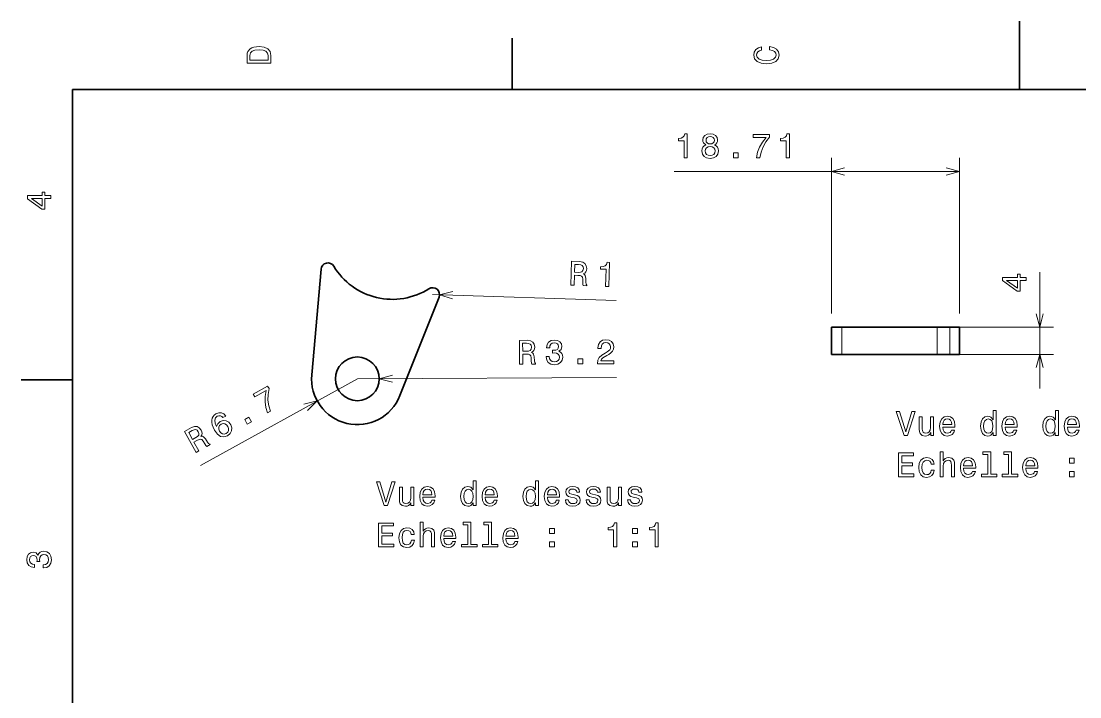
# Model space of a CAD drawing. Extents: x 0 to 297, y 0 to 210.
# Drawn here: x 2.5 to 157.3, y 111.1 to 210 of the extents above; entities that cross this region are included whole.
import ezdxf

# ---------------------------------------------------------------- set-up
doc = ezdxf.new("R2010")
doc.units = 0

msp = doc.modelspace()

# ---------------------------------------------------------------- linework, layer by layer
at = {"color": 7, "lineweight": 35, "ltscale": 0.25}
msp.add_line((148.5, 200), (148.5, 210), dxfattribs=at)
at = {"color": 7, "lineweight": 35, "ltscale": 0.1875}
for p, q in [((74.300003, 200), (74.300003, 207.5)), ((10, 157.5), (2.5, 157.5))]:
    msp.add_line(p, q, dxfattribs=at)
at = {"color": 7, "lineweight": 35}
for p, q in [((287, 200), (10, 200)), ((10, 200), (10, 10))]:
    msp.add_line(p, q, dxfattribs=at)
at = {"color": 7, "lineweight": 13}
for p, q in [((120.990356, 167.24025), (120.990356, 189.997208)), ((139.701828, 167.24025), (139.701828, 189.997208)), ((98.010239, 187.997208), (139.701828, 187.997208)), ((62.67614, 170.000534), (89.505783, 169.144241)), ((51.664669, 157.659637), (28.702358, 144.951981)), ((51.664669, 157.659637), (89.544876, 157.8638))]:
    msp.add_line(p, q, dxfattribs=at)
at = {"color": 7, "lineweight": 35, "ltscale": 0.388153}
for p, q in [((44.990654, 158.24913), (46.356701, 173.715042)), ((63.606033, 169.632706), (57.894932, 155.195114))]:
    msp.add_line(p, q, dxfattribs=at)
at = {"color": 7, "lineweight": 13, "ltscale": 0.425901}
msp.add_line((151.455627, 156.24025), (151.455627, 173.276276), dxfattribs=at)
at = {"color": 7, "lineweight": 35, "ltscale": 0.038392}
for p, q in [((120.990356, 165.24025), (122.526039, 165.24025)), ((120.990356, 161.24025), (122.526039, 161.24025))]:
    msp.add_line(p, q, dxfattribs=at)
at = {"color": 7, "lineweight": 35, "ltscale": 0.1}
for p, q in [((120.990356, 165.24025), (120.990356, 161.24025)), ((139.701828, 165.24025), (139.701828, 161.24025))]:
    msp.add_line(p, q, dxfattribs=at)
at = {"color": 7, "lineweight": 35, "ltscale": 0.13392}
for p, q in [((122.526039, 165.24025), (127.882851, 165.24025)), ((122.526039, 161.24025), (127.882851, 161.24025))]:
    msp.add_line(p, q, dxfattribs=at)
at = {"color": 7, "lineweight": 13, "ltscale": 0.1}
for p, q in [((122.526039, 165.24025), (122.526039, 161.24025)), ((136.456329, 165.24025), (136.456329, 161.24025)), ((138.309799, 165.24025), (138.309799, 161.24025)), ((139.675842, 165.24025), (139.675842, 161.24025))]:
    msp.add_line(p, q, dxfattribs=at)
at = {"color": 7, "lineweight": 35, "ltscale": 0.214337}
for p, q in [((136.456329, 165.24025), (127.882851, 165.24025)), ((136.456329, 161.24025), (127.882851, 161.24025))]:
    msp.add_line(p, q, dxfattribs=at)
at = {"color": 7, "lineweight": 35, "ltscale": 0.046337}
for p, q in [((136.456329, 165.24025), (138.309799, 165.24025)), ((136.456329, 161.24025), (138.309799, 161.24025))]:
    msp.add_line(p, q, dxfattribs=at)
at = {"color": 7, "lineweight": 35, "ltscale": 0.034151}
for p, q in [((139.675842, 165.24025), (138.309799, 165.24025)), ((139.675842, 161.24025), (138.309799, 161.24025))]:
    msp.add_line(p, q, dxfattribs=at)
at = {"color": 7, "lineweight": 13, "ltscale": 0.374982}
for p, q in [((138.456329, 165.24025), (153.455627, 165.24025)), ((138.456329, 161.24025), (153.455627, 161.24025))]:
    msp.add_line(p, q, dxfattribs=at)
at = {"color": 7, "lineweight": 35, "ltscale": 0.00065}
for p, q in [((139.675842, 165.24025), (139.701828, 165.24025)), ((139.675842, 161.24025), (139.701828, 161.24025))]:
    msp.add_line(p, q, dxfattribs=at)
at = {"color": 7, "lineweight": 13}
for points in [[(35.533215, 204.994965), (35.533215, 203.829971), (39.033215, 203.829971), (39.033215, 204.994965), (38.922264, 205.544678), (38.584366, 205.953171), (38.034657, 206.205338), (37.283215, 206.296112), (36.516644, 206.215424), (36.21405, 206.114563), (35.971977, 205.973343), (35.644165, 205.56485), (35.563473, 205.297562)], [(111.93206, 205.817017), (112.35569, 205.716141), (112.658287, 205.549713), (112.844887, 205.317734), (112.905403, 205.045395), (112.814629, 204.71759), (112.54229, 204.460388), (112.098488, 204.28891), (111.483215, 204.233429), (110.872986, 204.28891), (110.424141, 204.455338), (110.151802, 204.71254), (110.055984, 205.045395), (110.106415, 205.287476), (110.247627, 205.494247), (110.474571, 205.655624), (110.787247, 205.766571), (110.787247, 206.245682), (110.308144, 206.094391), (109.94503, 205.832138), (109.718086, 205.474075), (109.637398, 205.045395), (109.763474, 204.510818), (110.116501, 204.10231), (110.696472, 203.840057), (111.483215, 203.749283), (112.269958, 203.840057), (112.84993, 204.10231), (113.208, 204.510818), (113.329041, 205.045395), (113.233215, 205.51442), (112.965927, 205.892654), (112.527161, 206.159943), (111.93206, 206.301163)], [(35.951801, 204.959656), (36.027451, 205.342941), (36.259438, 205.605194), (36.672985, 205.761536), (37.283215, 205.811966), (37.873272, 205.756485), (38.286816, 205.600143), (38.533936, 205.332855), (38.614628, 204.959656), (38.614628, 204.298996), (35.951801, 204.298996)], [(99.437477, 189.997208), (99.896408, 189.997208), (99.896408, 193.52243), (99.553467, 193.52243), (99.462692, 193.214798), (99.281136, 193.008026), (99.003754, 192.886978), (98.620468, 192.846634), (98.620468, 192.488571), (99.437477, 192.488571)], [(102.638916, 191.883377), (102.381714, 191.742172), (102.2052, 191.545486), (102.094246, 191.29837), (102.058945, 191.000809), (102.139633, 190.551971), (102.371628, 190.203979), (102.74987, 189.982086), (103.264275, 189.896347), (103.773643, 189.982086), (104.151886, 190.203979), (104.383873, 190.551971), (104.469604, 191.000809), (104.42926, 191.29837), (104.323357, 191.545486), (104.1418, 191.742172), (103.889633, 191.883377), (104.09137, 192.004425), (104.232574, 192.170837), (104.318314, 192.372574), (104.348572, 192.61969), (104.267883, 192.977753), (104.056061, 193.265228), (103.71312, 193.451828), (103.264275, 193.52243), (102.810387, 193.451828), (102.467445, 193.265228), (102.250587, 192.977753), (102.174942, 192.61969), (102.200157, 192.372574), (102.285889, 192.170837)], [(102.654045, 192.579346), (102.694397, 192.801254), (102.81543, 192.972717), (103.007072, 193.078629), (103.264275, 193.118973), (103.516434, 193.078629), (103.708084, 192.972717), (103.829117, 192.801254), (103.874512, 192.579346), (103.829117, 192.352402), (103.708084, 192.175888), (103.516434, 192.059891), (103.264275, 192.024597), (103.007072, 192.064941), (102.81543, 192.175888), (102.694397, 192.352402)], [(110.035316, 189.997208), (110.544678, 189.997208), (110.711105, 190.829346), (111.003616, 191.606003), (111.41716, 192.327179), (111.956787, 193.002975), (111.956787, 193.42157), (109.556206, 193.42157), (109.556206, 192.962631), (111.472633, 192.962631), (110.917877, 192.281799), (110.49929, 191.570694), (110.206787, 190.814209)], [(114.381569, 189.997208), (114.8405, 189.997208), (114.8405, 193.52243), (114.497559, 193.52243), (114.406784, 193.214798), (114.225227, 193.008026), (113.947845, 192.886978), (113.564568, 192.846634), (113.564568, 192.488571), (114.381569, 192.488571)], [(102.543091, 191.010895), (102.588486, 191.278198), (102.734741, 191.479919), (102.961685, 191.611053), (103.264275, 191.656433), (103.561829, 191.611053), (103.788773, 191.479919), (103.935028, 191.278198), (103.985458, 191.010895), (103.935028, 190.723434), (103.788773, 190.506577), (103.561829, 190.365372), (103.264275, 190.319977), (102.961685, 190.365372), (102.734741, 190.506577), (102.588486, 190.723434)], [(106.652313, 189.997208), (107.348282, 189.997208), (107.348282, 190.748657), (106.652313, 190.748657)], [(6.833213, 184.02739), (6.833213, 184.481277), (5.965778, 184.481277), (5.965778, 184.98056), (5.56232, 184.98056), (5.56232, 184.481277), (3.408862, 184.481277), (3.408862, 184.022339), (5.521974, 182.489197), (5.965778, 182.489197), (5.965778, 184.02739)], [(5.56232, 182.912827), (3.993876, 184.02739), (5.56232, 184.02739)], [(82.89431, 171.356262), (83.363091, 171.341309), (83.410225, 172.818222), (83.889091, 172.802933), (84.241455, 172.77655), (84.460991, 172.698914), (84.57666, 172.528702), (84.617569, 172.229691), (84.628296, 171.775238), (84.649048, 171.476868), (84.703903, 171.298508), (85.23317, 171.281616), (85.236237, 171.377396), (85.124802, 171.522232), (85.092842, 171.785629), (85.075577, 172.351318), (85.003235, 172.77243), (84.891479, 172.907181), (84.713074, 173.008743), (84.918724, 173.128326), (85.065491, 173.300247), (85.163307, 173.519135), (85.202072, 173.785324), (85.14502, 174.210999), (84.953529, 174.534988), (84.626961, 174.737152), (84.175392, 174.817169), (83.005959, 174.854492)], [(84.030655, 174.392883), (84.337173, 174.352829), (84.550865, 174.250137), (84.681335, 174.069382), (84.71785, 173.790695), (84.658112, 173.499939), (84.516388, 173.327866), (84.281616, 173.244537), (83.963257, 173.229462), (83.423904, 173.246674), (83.461067, 174.411072)], [(87.961609, 171.194534), (88.420319, 171.179901), (88.532768, 174.703323), (88.190002, 174.714264), (88.089462, 174.409683), (87.901398, 174.208801), (87.6203, 174.09668), (87.235924, 174.068573), (87.224503, 173.710693), (88.041092, 173.684631)], [(149.455627, 172.035645), (149.455627, 172.489532), (148.588196, 172.489532), (148.588196, 172.988815), (148.184738, 172.988815), (148.184738, 172.489532), (146.031281, 172.489532), (146.031281, 172.030594), (148.144379, 170.497452), (148.588196, 170.497452), (148.588196, 172.035645)], [(148.184738, 170.921082), (146.616287, 172.035645), (148.184738, 172.035645)], [(75.383575, 159.787506), (75.852592, 159.790024), (75.844627, 161.26767), (76.32373, 161.270264), (76.676826, 161.257034), (76.899109, 161.187622), (77.021042, 161.021851), (77.073074, 160.724579), (77.100739, 160.270828), (77.132599, 159.97345), (77.194069, 159.797256), (77.723602, 159.80011), (77.723083, 159.895935), (77.606331, 160.036514), (77.564575, 160.298538), (77.52623, 160.86319), (77.438232, 161.281311), (77.321533, 161.411804), (77.139465, 161.506638), (77.340515, 161.633804), (77.480774, 161.811081), (77.570351, 162.033478), (77.599167, 162.300919), (77.526283, 162.724167), (77.322845, 163.040802), (76.988968, 163.230637), (76.534729, 163.293762), (75.364716, 163.287445)], [(76.405914, 162.86438), (76.713715, 162.835785), (76.931084, 162.741135), (77.068199, 162.565353), (77.115082, 162.288223), (77.066223, 161.995453), (76.931015, 161.818207), (76.699516, 161.726181), (76.381935, 161.699249), (75.842316, 161.69635), (75.836037, 162.861313)], [(79.267365, 160.907867), (79.267555, 160.872574), (79.350853, 160.38887), (79.589844, 160.027039), (79.964279, 159.797058), (80.458977, 159.713989), (80.983002, 159.802551), (81.375168, 160.026566), (81.625427, 160.380951), (81.71376, 160.835327), (81.671806, 161.132645), (81.559555, 161.37413), (81.376991, 161.559738), (81.134186, 161.694611), (81.460526, 161.968704), (81.574181, 162.40303), (81.496414, 162.79599), (81.277954, 163.092377), (80.923927, 163.277069), (80.43943, 163.340012), (79.985985, 163.256882), (79.639198, 163.033112), (79.414162, 162.678864), (79.341042, 162.209442), (79.341232, 162.174133), (79.79007, 162.176559), (79.828674, 162.499542), (79.958549, 162.732224), (80.169601, 162.874588), (80.466873, 162.92662), (80.72934, 162.88768), (80.921547, 162.782806), (81.038467, 162.611969), (81.085106, 162.380234), (81.041046, 162.132874), (80.920906, 161.96579), (80.709641, 161.863785), (80.42234, 161.831985), (80.225632, 161.835968), (80.227783, 161.437561), (80.474838, 161.448975), (80.792801, 161.405289), (81.030487, 161.285538), (81.172752, 161.089615), (81.224571, 160.832687), (81.17067, 160.539886), (81.025589, 160.322235), (80.794342, 160.18483), (80.486954, 160.137772), (80.168961, 160.186493), (79.936157, 160.336548), (79.788605, 160.57782), (79.731339, 160.91037)], [(86.785568, 159.848953), (89.191154, 159.861923), (89.18882, 160.295624), (87.287552, 160.285385), (87.392181, 160.52298), (87.57267, 160.720642), (88.130531, 161.081726), (88.427261, 161.234619), (88.758942, 161.453278), (88.994614, 161.706711), (89.129173, 162.00499), (89.17778, 162.343155), (89.089767, 162.766312), (88.850945, 163.097885), (88.486694, 163.307739), (88.017273, 163.380859), (87.533592, 163.292511), (87.166718, 163.053497), (86.931732, 162.673996), (86.853729, 162.174286), (86.854111, 162.103683), (87.313034, 162.106155), (87.31282, 162.1465), (87.356361, 162.489685), (87.491165, 162.742569), (87.707153, 162.905121), (87.994316, 162.962143), (88.287094, 162.913284), (88.504623, 162.788376), (88.646896, 162.592453), (88.698654, 162.345612), (88.664604, 162.113434), (88.569839, 161.916245), (88.409393, 161.743896), (88.188309, 161.591415), (87.891632, 161.428421), (87.399086, 161.113083), (87.052902, 160.778366), (86.848305, 160.373795), (86.785492, 159.86409)], [(83.932159, 159.833572), (84.628113, 159.837326), (84.624062, 160.58876), (83.928101, 160.585007)], [(38.51778, 152.6698), (38.963448, 152.916443), (38.706139, 153.725113), (38.586002, 154.54628), (38.598629, 155.377518), (38.743549, 156.230103), (38.540863, 156.596344), (36.440475, 155.43396), (36.662697, 155.03241), (38.339478, 155.960373), (38.183762, 155.096054), (38.161839, 154.271194), (38.272205, 153.467667)], [(32.414383, 152.214447), (32.132744, 152.525482), (31.79207, 152.682785), (31.39922, 152.684402), (30.979166, 152.526871), (30.735918, 152.351913), (30.557274, 152.143524), (30.43441, 151.896851), (30.37418, 151.609909), (30.37611, 151.293945), (30.442648, 150.94458), (30.573788, 150.561798), (30.773474, 150.159317), (31.190836, 149.571808), (31.658577, 149.236969), (32.158577, 149.156296), (32.686417, 149.327362), (33.07048, 149.643661), (33.282234, 150.031769), (33.313332, 150.47551), (33.158802, 150.931808), (32.851799, 151.309494), (32.470558, 151.519272), (32.04493, 151.548874), (31.617552, 151.404587), (31.247196, 151.084335), (31.073097, 150.659439), (30.870667, 151.181458), (30.818953, 151.6082), (30.920397, 151.935242), (31.181379, 152.171906), (31.421545, 152.258698), (31.640505, 152.258835), (31.836288, 152.165436), (32.008423, 151.989792)], [(35.557819, 151.031723), (36.166756, 151.368713), (35.802902, 152.026199), (35.193962, 151.689194)], [(132.741638, 152.888672), (131.864105, 149.908112), (130.96138, 152.888672), (130.482269, 152.888672), (131.611954, 149.383621), (132.116272, 149.383621), (133.220734, 152.888672)], [(135.944077, 152.091827), (135.500275, 152.091827), (135.500275, 150.528427), (135.449844, 150.165329), (135.303589, 149.903076), (135.076645, 149.741684), (134.779099, 149.691254), (134.542068, 149.731598), (134.390762, 149.852646), (134.305038, 150.059418), (134.284866, 150.351913), (134.284866, 152.091827), (133.841064, 152.091827), (133.841064, 150.311569), (133.856186, 149.953506), (133.952011, 149.65596), (134.244522, 149.383621), (134.713531, 149.287796), (134.965698, 149.323105), (135.182556, 149.413879), (135.369156, 149.570221), (135.520447, 149.797165), (135.520447, 149.383621), (135.944077, 149.383621)], [(137.280533, 150.609131), (139.055756, 150.609131), (139.060791, 150.815903), (138.980103, 151.395874), (138.758209, 151.82959), (138.405182, 152.091827), (137.936157, 152.187653), (137.477219, 152.086792), (137.124191, 151.804367), (136.897247, 151.345444), (136.816559, 150.74025), (136.892212, 150.119934), (137.119156, 149.666046), (137.467133, 149.383621), (137.921021, 149.287796), (138.314392, 149.353363), (138.637161, 149.524826), (138.874191, 149.797165), (139.010361, 150.160278), (138.571609, 150.160278), (138.48082, 149.958542), (138.349701, 149.807251), (137.976501, 149.686218), (137.689041, 149.741684), (137.472183, 149.918198), (137.330963, 150.205673), (137.280533, 150.593994)], [(137.280533, 150.98233), (137.336014, 151.330307), (137.472183, 151.587509), (137.678955, 151.743851), (137.951294, 151.799332), (138.218582, 151.743851), (138.425354, 151.587509), (138.551437, 151.330307), (138.596817, 150.98233)], [(144.628525, 149.802216), (144.628525, 149.383621), (145.072327, 149.383621), (145.072327, 153.004654), (144.63356, 153.004654), (144.63356, 151.678284), (144.29567, 152.061569), (144.088898, 152.152359), (143.851868, 152.187653), (143.423187, 152.086792), (143.090332, 151.804367), (142.873474, 151.350479), (142.797836, 150.74025), (142.873474, 150.13002), (143.090332, 149.671082), (143.423187, 149.383621), (143.851868, 149.287796), (144.088898, 149.323105), (144.300705, 149.413879)], [(143.927505, 151.789246), (144.220016, 151.718628), (144.441925, 151.521942), (144.573044, 151.194138), (144.623474, 150.74025), (144.573044, 150.281311), (144.441925, 149.953506), (144.220016, 149.75177), (143.927505, 149.686218), (143.650131, 149.75177), (143.438324, 149.953506), (143.297104, 150.286362), (143.251724, 150.74025), (143.297104, 151.189102), (143.438324, 151.516907), (143.650131, 151.718628)], [(146.388611, 150.609131), (148.163818, 150.609131), (148.168869, 150.815903), (148.088181, 151.395874), (147.866272, 151.82959), (147.513245, 152.091827), (147.04422, 152.187653), (146.585297, 152.086792), (146.232269, 151.804367), (146.005325, 151.345444), (145.924637, 150.74025), (146.000275, 150.119934), (146.227219, 149.666046), (146.575211, 149.383621), (147.029099, 149.287796), (147.42247, 149.353363), (147.745239, 149.524826), (147.982269, 149.797165), (148.118439, 150.160278), (147.679672, 150.160278), (147.588898, 149.958542), (147.457764, 149.807251), (147.084579, 149.686218), (146.797104, 149.741684), (146.580246, 149.918198), (146.439041, 150.205673), (146.388611, 150.593994)], [(146.388611, 150.98233), (146.444077, 151.330307), (146.580246, 151.587509), (146.787018, 151.743851), (147.059357, 151.799332), (147.326645, 151.743851), (147.533417, 151.587509), (147.6595, 151.330307), (147.704895, 150.98233)], [(153.736588, 149.802216), (153.736588, 149.383621), (154.180389, 149.383621), (154.180389, 153.004654), (153.741638, 153.004654), (153.741638, 151.678284), (153.403732, 152.061569), (153.19696, 152.152359), (152.95993, 152.187653), (152.531265, 152.086792), (152.19841, 151.804367), (151.981552, 151.350479), (151.905899, 150.74025), (151.981552, 150.13002), (152.19841, 149.671082), (152.531265, 149.383621), (152.95993, 149.287796), (153.19696, 149.323105), (153.408783, 149.413879)], [(153.035583, 151.789246), (153.328094, 151.718628), (153.549988, 151.521942), (153.681122, 151.194138), (153.731552, 150.74025), (153.681122, 150.281311), (153.549988, 149.953506), (153.328094, 149.75177), (153.035583, 149.686218), (152.758209, 149.75177), (152.546387, 149.953506), (152.405182, 150.286362), (152.359787, 150.74025), (152.405182, 151.189102), (152.546387, 151.516907), (152.758209, 151.718628)], [(155.496674, 150.609131), (157.271896, 150.609131), (157.276932, 150.815903), (157.196243, 151.395874), (156.974335, 151.82959), (156.621323, 152.091827), (156.152298, 152.187653), (155.693359, 152.086792), (155.340332, 151.804367), (155.113388, 151.345444), (155.0327, 150.74025), (155.108353, 150.119934), (155.335297, 149.666046), (155.683273, 149.383621), (156.137161, 149.287796), (156.530533, 149.353363), (156.853302, 149.524826), (157.090332, 149.797165), (157.226501, 150.160278), (156.78775, 150.160278), (156.69696, 149.958542), (156.565842, 149.807251), (156.192642, 149.686218), (155.905182, 149.741684), (155.688324, 149.918198), (155.547104, 150.205673), (155.496674, 150.593994)], [(155.496674, 150.98233), (155.552155, 151.330307), (155.688324, 151.587509), (155.895096, 151.743851), (156.167419, 151.799332), (156.434723, 151.743851), (156.641495, 151.587509), (156.767578, 151.330307), (156.812958, 150.98233)], [(28.078119, 146.892349), (28.488489, 147.119461), (27.772987, 148.412338), (28.192183, 148.644333), (28.50839, 148.802032), (28.736731, 148.847702), (28.923218, 148.760696), (29.111422, 148.52478), (29.353262, 148.139847), (29.523815, 147.894165), (29.662235, 147.769028), (30.125557, 148.025436), (30.079159, 148.109268), (29.909294, 148.176666), (29.747009, 148.386581), (29.442619, 148.863693), (29.164921, 149.188416), (28.999941, 149.246979), (28.794689, 149.24292), (28.910143, 149.450912), (28.948227, 149.673721), (28.920206, 149.911835), (28.817255, 150.160355), (28.550354, 150.496826), (28.220005, 150.677124), (27.835979, 150.68364), (27.407101, 150.521225), (26.383383, 149.954681)], [(27.499943, 150.082657), (27.783762, 150.205154), (28.019901, 150.226318), (28.22451, 150.137802), (28.398533, 149.917099), (28.496042, 149.636749), (28.462372, 149.416367), (28.303349, 149.224609), (28.037565, 149.048706), (27.56542, 148.787415), (27.001322, 149.806717)], [(32.733223, 150.690521), (32.838531, 150.385666), (32.832191, 150.105484), (32.711769, 149.854401), (32.489086, 149.673523), (32.204323, 149.573563), (31.930056, 149.600464), (31.684875, 149.741455), (31.491318, 149.997467), (31.384041, 150.295471), (31.392818, 150.571243), (31.522539, 150.815948), (31.769257, 151.015884), (32.034397, 151.099213), (32.294956, 151.076263), (32.533279, 150.937241)], [(130.805038, 143.336792), (133.024048, 143.336792), (133.024048, 143.760422), (131.269012, 143.760422), (131.269012, 144.945587), (132.832413, 144.945587), (132.832413, 145.364166), (131.269012, 145.364166), (131.269012, 146.413162), (132.983704, 146.413162), (132.983704, 146.836792), (130.805038, 146.836792)], [(135.580963, 145.147308), (136.01973, 145.147308), (135.928955, 145.550766), (135.712097, 145.8685), (135.374191, 146.065186), (134.93544, 146.140823), (134.451294, 146.039963), (134.08313, 145.757538), (133.851151, 145.298615), (133.770447, 144.683334), (133.8461, 144.073105), (134.073044, 143.619217), (134.431122, 143.336792), (134.920303, 143.240967), (135.354019, 143.31662), (135.691925, 143.528427), (135.923904, 143.861282), (136.02478, 144.305084), (135.601151, 144.305084), (135.525497, 144.022675), (135.384277, 143.810852), (135.182556, 143.679733), (134.93544, 143.639389), (134.627808, 143.704941), (134.405899, 143.906677), (134.26973, 144.234482), (134.224335, 144.698456), (134.26973, 145.152359), (134.410934, 145.480164), (134.637894, 145.6819), (134.93544, 145.752502), (135.197678, 145.707108), (135.394379, 145.59111), (135.525497, 145.399475)], [(136.892212, 143.336792), (137.336014, 143.336792), (137.336014, 144.900192), (137.381409, 145.258255), (137.527649, 145.520508), (137.754608, 145.6819), (138.05719, 145.742416), (138.299271, 145.691986), (138.450562, 145.555817), (138.526215, 145.328873), (138.551437, 145.026276), (138.551437, 143.336792), (138.995239, 143.336792), (138.995239, 145.11705), (138.975067, 145.475128), (138.884277, 145.772675), (138.586731, 146.044998), (138.122757, 146.140823), (137.87059, 146.10553), (137.653732, 146.009705), (137.472183, 145.858398), (137.336014, 145.651627), (137.336014, 146.957825), (136.892212, 146.957825)], [(140.316559, 144.562302), (142.091782, 144.562302), (142.096817, 144.769073), (142.016129, 145.349045), (141.79422, 145.782761), (141.441208, 146.044998), (140.972183, 146.140823), (140.513245, 146.039963), (140.160217, 145.757538), (139.933273, 145.298615), (139.852585, 144.69342), (139.928238, 144.073105), (140.155182, 143.619217), (140.503159, 143.336792), (140.957047, 143.240967), (141.350418, 143.306534), (141.673187, 143.477997), (141.910217, 143.750336), (142.046387, 144.113449), (141.607635, 144.113449), (141.516846, 143.911713), (141.385727, 143.760422), (141.012527, 143.639389), (140.725067, 143.694855), (140.508209, 143.871368), (140.366989, 144.158844), (140.316559, 144.547165)], [(140.316559, 144.935501), (140.37204, 145.283478), (140.508209, 145.54068), (140.714981, 145.697021), (140.987305, 145.752502), (141.254608, 145.697021), (141.46138, 145.54068), (141.587448, 145.283478), (141.632843, 144.935501)], [(143.846817, 146.584625), (143.846817, 143.709991), (142.93399, 143.709991), (142.93399, 143.336792), (145.19841, 143.336792), (145.19841, 143.709991), (144.290619, 143.709991), (144.290619, 146.957825), (143.150848, 146.957825), (143.150848, 146.584625)], [(146.882843, 146.584625), (146.882843, 143.709991), (145.970016, 143.709991), (145.970016, 143.336792), (148.234436, 143.336792), (148.234436, 143.709991), (147.326645, 143.709991), (147.326645, 146.957825), (146.186874, 146.957825), (146.186874, 146.584625)], [(149.424637, 144.562302), (151.199844, 144.562302), (151.204895, 144.769073), (151.124207, 145.349045), (150.902298, 145.782761), (150.549271, 146.044998), (150.080246, 146.140823), (149.621323, 146.039963), (149.268295, 145.757538), (149.041351, 145.298615), (148.960648, 144.69342), (149.036301, 144.073105), (149.263245, 143.619217), (149.611237, 143.336792), (150.065125, 143.240967), (150.458496, 143.306534), (150.781265, 143.477997), (151.018295, 143.750336), (151.154449, 144.113449), (150.715698, 144.113449), (150.624924, 143.911713), (150.49379, 143.760422), (150.12059, 143.639389), (149.83313, 143.694855), (149.616272, 143.871368), (149.475067, 144.158844), (149.424637, 144.547165)], [(149.424637, 144.935501), (149.480103, 145.283478), (149.616272, 145.54068), (149.823044, 145.697021), (150.095383, 145.752502), (150.362671, 145.697021), (150.569443, 145.54068), (150.695526, 145.283478), (150.740906, 144.935501)], [(155.804321, 145.293564), (156.500275, 145.293564), (156.500275, 146.044998), (155.804321, 146.044998)], [(155.804321, 143.336792), (156.500275, 143.336792), (156.500275, 144.088226), (155.804321, 144.088226)], [(56.715939, 142.608063), (55.838417, 139.627502), (54.935677, 142.608063), (54.45657, 142.608063), (55.586254, 139.103012), (56.090576, 139.103012), (57.195045, 142.608063)], [(68.602829, 139.521606), (68.602829, 139.103012), (69.046631, 139.103012), (69.046631, 142.724045), (68.607864, 142.724045), (68.607864, 141.397675), (68.269974, 141.78096), (68.063202, 141.87175), (67.826172, 141.907043), (67.397491, 141.806183), (67.064644, 141.523758), (66.847778, 141.06987), (66.772133, 140.459641), (66.847778, 139.849411), (67.064644, 139.390472), (67.397491, 139.103012), (67.826172, 139.007187), (68.063202, 139.042496), (68.275017, 139.13327)], [(77.710892, 139.521606), (77.710892, 139.103012), (78.154701, 139.103012), (78.154701, 142.724045), (77.715942, 142.724045), (77.715942, 141.397675), (77.378044, 141.78096), (77.171272, 141.87175), (76.934235, 141.907043), (76.505562, 141.806183), (76.172714, 141.523758), (75.955856, 141.06987), (75.880203, 140.459641), (75.955856, 139.849411), (76.172714, 139.390472), (76.505562, 139.103012), (76.934235, 139.007187), (77.171272, 139.042496), (77.383087, 139.13327)], [(59.918388, 141.811218), (59.474583, 141.811218), (59.474583, 140.247818), (59.424149, 139.88472), (59.277897, 139.622467), (59.050953, 139.461075), (58.753403, 139.410645), (58.516369, 139.450989), (58.365074, 139.572037), (58.279339, 139.778809), (58.259167, 140.071304), (58.259167, 141.811218), (57.815361, 141.811218), (57.815361, 140.03096), (57.83049, 139.672897), (57.926311, 139.375351), (58.218819, 139.103012), (58.68784, 139.007187), (58.940002, 139.042496), (59.15686, 139.13327), (59.34346, 139.289612), (59.494755, 139.516556), (59.494755, 139.103012), (59.918388, 139.103012)], [(61.254841, 140.328522), (63.03006, 140.328522), (63.035103, 140.535294), (62.954411, 141.115265), (62.732506, 141.548981), (62.379482, 141.811218), (61.910461, 141.907043), (61.451527, 141.806183), (61.098503, 141.523758), (60.871555, 141.064835), (60.790867, 140.459641), (60.866512, 139.839325), (61.09346, 139.385437), (61.441441, 139.103012), (61.895332, 139.007187), (62.288704, 139.072754), (62.611469, 139.244217), (62.848503, 139.516556), (62.984669, 139.879669), (62.54591, 139.879669), (62.455132, 139.677933), (62.324005, 139.526642), (61.950806, 139.405609), (61.663345, 139.461075), (61.446484, 139.637589), (61.305275, 139.925064), (61.254841, 140.313385)], [(61.254841, 140.701721), (61.310318, 141.049698), (61.446484, 141.3069), (61.653259, 141.463242), (61.925591, 141.518723), (62.192883, 141.463242), (62.399654, 141.3069), (62.525734, 141.049698), (62.571125, 140.701721)], [(67.901817, 141.508636), (68.194321, 141.438019), (68.416229, 141.241333), (68.547348, 140.913528), (68.597778, 140.459641), (68.547348, 140.000702), (68.416229, 139.672897), (68.194321, 139.471161), (67.901817, 139.405609), (67.624435, 139.471161), (67.412621, 139.672897), (67.271416, 140.005753), (67.226021, 140.459641), (67.271416, 140.908493), (67.412621, 141.236298), (67.624435, 141.438019)], [(70.362915, 140.328522), (72.13813, 140.328522), (72.143173, 140.535294), (72.062477, 141.115265), (71.840576, 141.548981), (71.487549, 141.811218), (71.018532, 141.907043), (70.559601, 141.806183), (70.206573, 141.523758), (69.97963, 141.064835), (69.898933, 140.459641), (69.974586, 139.839325), (70.20153, 139.385437), (70.549515, 139.103012), (71.003403, 139.007187), (71.396774, 139.072754), (71.719543, 139.244217), (71.956573, 139.516556), (72.092743, 139.879669), (71.653976, 139.879669), (71.563202, 139.677933), (71.432076, 139.526642), (71.058876, 139.405609), (70.771416, 139.461075), (70.55455, 139.637589), (70.413345, 139.925064), (70.362915, 140.313385)], [(70.362915, 140.701721), (70.418388, 141.049698), (70.55455, 141.3069), (70.761322, 141.463242), (71.033661, 141.518723), (71.300949, 141.463242), (71.507721, 141.3069), (71.633804, 141.049698), (71.679192, 140.701721)], [(77.009888, 141.508636), (77.302399, 141.438019), (77.524292, 141.241333), (77.655418, 140.913528), (77.705856, 140.459641), (77.655418, 140.000702), (77.524292, 139.672897), (77.302399, 139.471161), (77.009888, 139.405609), (76.732513, 139.471161), (76.520691, 139.672897), (76.379486, 140.005753), (76.334091, 140.459641), (76.379486, 140.908493), (76.520691, 141.236298), (76.732513, 141.438019)], [(79.470978, 140.328522), (81.246201, 140.328522), (81.251236, 140.535294), (81.170547, 141.115265), (80.948647, 141.548981), (80.595619, 141.811218), (80.126602, 141.907043), (79.667664, 141.806183), (79.314644, 141.523758), (79.087692, 141.064835), (79.007004, 140.459641), (79.082657, 139.839325), (79.309601, 139.385437), (79.657578, 139.103012), (80.111473, 139.007187), (80.504845, 139.072754), (80.827606, 139.244217), (81.064644, 139.516556), (81.200806, 139.879669), (80.762047, 139.879669), (80.671265, 139.677933), (80.540146, 139.526642), (80.166946, 139.405609), (79.879486, 139.461075), (79.662628, 139.637589), (79.521416, 139.925064), (79.470978, 140.313385)], [(79.470978, 140.701721), (79.526459, 141.049698), (79.662628, 141.3069), (79.8694, 141.463242), (80.141731, 141.518723), (80.409019, 141.463242), (80.615791, 141.3069), (80.741875, 141.049698), (80.787262, 140.701721)], [(83.445045, 140.681549), (83.016373, 140.78241), (82.698647, 140.898407), (82.592743, 141.135437), (82.623001, 141.301865), (82.728905, 141.422897), (82.900375, 141.49855), (83.147491, 141.528809), (83.384521, 141.49855), (83.571121, 141.407761), (83.692162, 141.271606), (83.742592, 141.090042), (84.176315, 141.090042), (84.176315, 141.100128), (84.100662, 141.427933), (83.89389, 141.68515), (83.571121, 141.846527), (83.147491, 141.907043), (82.718819, 141.846527), (82.406143, 141.680099), (82.209457, 141.432983), (82.148933, 141.1203), (82.194321, 140.817703), (82.335533, 140.605896), (82.56752, 140.45459), (82.905418, 140.348694), (83.399658, 140.227646), (83.702248, 140.101578), (83.782944, 140.000702), (83.813202, 139.849411), (83.767807, 139.662811), (83.646774, 139.521606), (83.450089, 139.430817), (83.187836, 139.400558), (82.910461, 139.430817), (82.708733, 139.536728), (82.572563, 139.708206), (82.51709, 139.945236), (82.088417, 139.945236), (82.159019, 139.541779), (82.365791, 139.249268), (82.693604, 139.072754), (83.147491, 139.007187), (83.621559, 139.072754), (83.969543, 139.249268), (84.181351, 139.531693), (84.257004, 139.899841), (84.20153, 140.21756), (84.045189, 140.434418), (83.787979, 140.575638)], [(86.481064, 140.681549), (86.052391, 140.78241), (85.734665, 140.898407), (85.628761, 141.135437), (85.659019, 141.301865), (85.764923, 141.422897), (85.936401, 141.49855), (86.183517, 141.528809), (86.420547, 141.49855), (86.607147, 141.407761), (86.72818, 141.271606), (86.778618, 141.090042), (87.212334, 141.090042), (87.212334, 141.100128), (87.136688, 141.427933), (86.929916, 141.68515), (86.607147, 141.846527), (86.183517, 141.907043), (85.754837, 141.846527), (85.442162, 141.680099), (85.245476, 141.432983), (85.184952, 141.1203), (85.230347, 140.817703), (85.371552, 140.605896), (85.603546, 140.45459), (85.941437, 140.348694), (86.435677, 140.227646), (86.738266, 140.101578), (86.818962, 140.000702), (86.84922, 139.849411), (86.803833, 139.662811), (86.6828, 139.521606), (86.486115, 139.430817), (86.223862, 139.400558), (85.946487, 139.430817), (85.744751, 139.536728), (85.608589, 139.708206), (85.553116, 139.945236), (85.124435, 139.945236), (85.195045, 139.541779), (85.401817, 139.249268), (85.72963, 139.072754), (86.183517, 139.007187), (86.657578, 139.072754), (87.005562, 139.249268), (87.217377, 139.531693), (87.29303, 139.899841), (87.237549, 140.21756), (87.081207, 140.434418), (86.824005, 140.575638)], [(90.27861, 141.811218), (89.834808, 141.811218), (89.834808, 140.247818), (89.784378, 139.88472), (89.638123, 139.622467), (89.411179, 139.461075), (89.113632, 139.410645), (88.876602, 139.450989), (88.725296, 139.572037), (88.639565, 139.778809), (88.619392, 140.071304), (88.619392, 141.811218), (88.175591, 141.811218), (88.175591, 140.03096), (88.19072, 139.672897), (88.286545, 139.375351), (88.579048, 139.103012), (89.048065, 139.007187), (89.300232, 139.042496), (89.51709, 139.13327), (89.70369, 139.289612), (89.85498, 139.516556), (89.85498, 139.103012), (90.27861, 139.103012)], [(92.553116, 140.681549), (92.124435, 140.78241), (91.806717, 140.898407), (91.700806, 141.135437), (91.731064, 141.301865), (91.836975, 141.422897), (92.008438, 141.49855), (92.255554, 141.528809), (92.492592, 141.49855), (92.679192, 141.407761), (92.800232, 141.271606), (92.850662, 141.090042), (93.284378, 141.090042), (93.284378, 141.100128), (93.208725, 141.427933), (93.001953, 141.68515), (92.679192, 141.846527), (92.255554, 141.907043), (91.826889, 141.846527), (91.514206, 141.680099), (91.31752, 141.432983), (91.257004, 141.1203), (91.302391, 140.817703), (91.443604, 140.605896), (91.675583, 140.45459), (92.013489, 140.348694), (92.507721, 140.227646), (92.810318, 140.101578), (92.891006, 140.000702), (92.921265, 139.849411), (92.875877, 139.662811), (92.754837, 139.521606), (92.558151, 139.430817), (92.295906, 139.400558), (92.018524, 139.430817), (91.816803, 139.536728), (91.680634, 139.708206), (91.625153, 139.945236), (91.196487, 139.945236), (91.26709, 139.541779), (91.473862, 139.249268), (91.801666, 139.072754), (92.255554, 139.007187), (92.729622, 139.072754), (93.077606, 139.249268), (93.289421, 139.531693), (93.365067, 139.899841), (93.309593, 140.21756), (93.153259, 140.434418), (92.896049, 140.575638)], [(54.779339, 133.056183), (56.99836, 133.056183), (56.99836, 133.479813), (55.243317, 133.479813), (55.243317, 134.664978), (56.806717, 134.664978), (56.806717, 135.083557), (55.243317, 135.083557), (55.243317, 136.132553), (56.958012, 136.132553), (56.958012, 136.556183), (54.779339, 136.556183)], [(60.866512, 133.056183), (61.310318, 133.056183), (61.310318, 134.619583), (61.355705, 134.977646), (61.501961, 135.239899), (61.728905, 135.401291), (62.031498, 135.461807), (62.273575, 135.411377), (62.424873, 135.275208), (62.500519, 135.048264), (62.525734, 134.745667), (62.525734, 133.056183), (62.96954, 133.056183), (62.96954, 134.836441), (62.949368, 135.194519), (62.858589, 135.492065), (62.561039, 135.764389), (62.097061, 135.860214), (61.844902, 135.824921), (61.62804, 135.729095), (61.446484, 135.577789), (61.310318, 135.371017), (61.310318, 136.677216), (60.866512, 136.677216)], [(67.821121, 136.304016), (67.821121, 133.429382), (66.908302, 133.429382), (66.908302, 133.056183), (69.172707, 133.056183), (69.172707, 133.429382), (68.264931, 133.429382), (68.264931, 136.677216), (67.12516, 136.677216), (67.12516, 136.304016)], [(70.857147, 136.304016), (70.857147, 133.429382), (69.944321, 133.429382), (69.944321, 133.056183), (72.208733, 133.056183), (72.208733, 133.429382), (71.300949, 133.429382), (71.300949, 136.677216), (70.161179, 136.677216), (70.161179, 136.304016)], [(89.14389, 133.056183), (89.602821, 133.056183), (89.602821, 136.581406), (89.259888, 136.581406), (89.169106, 136.273758), (88.987549, 136.066986), (88.710175, 135.945953), (88.326889, 135.905609), (88.326889, 135.547531), (89.14389, 135.547531)], [(95.215935, 133.056183), (95.674866, 133.056183), (95.674866, 136.581406), (95.331924, 136.581406), (95.24115, 136.273758), (95.059593, 136.066986), (94.782211, 135.945953), (94.398926, 135.905609), (94.398926, 135.547531), (95.215935, 135.547531)], [(59.555275, 134.866699), (59.994034, 134.866699), (59.903259, 135.270157), (59.686398, 135.587891), (59.348503, 135.784576), (58.90974, 135.860214), (58.425591, 135.759354), (58.057434, 135.476929), (57.825447, 135.018005), (57.744755, 134.402725), (57.820404, 133.792496), (58.047348, 133.338608), (58.405418, 133.056183), (58.894611, 132.960358), (59.328331, 133.036011), (59.666225, 133.247818), (59.898212, 133.580673), (59.999077, 134.024475), (59.575447, 134.024475), (59.499798, 133.742065), (59.358589, 133.530243), (59.15686, 133.399124), (58.90974, 133.35878), (58.602104, 133.424332), (58.380203, 133.626068), (58.244034, 133.953873), (58.198647, 134.417847), (58.244034, 134.87175), (58.385246, 135.199554), (58.61219, 135.401291), (58.90974, 135.471893), (59.171989, 135.426498), (59.368675, 135.310501), (59.499798, 135.118866)], [(64.290863, 134.281693), (66.066086, 134.281693), (66.071121, 134.488464), (65.990433, 135.068436), (65.768532, 135.502151), (65.415504, 135.764389), (64.946487, 135.860214), (64.487549, 135.759354), (64.134521, 135.476929), (63.907581, 135.018005), (63.826889, 134.412811), (63.902538, 133.792496), (64.129486, 133.338608), (64.477463, 133.056183), (64.931358, 132.960358), (65.32473, 133.025925), (65.647491, 133.197388), (65.884521, 133.469727), (66.020691, 133.83284), (65.581932, 133.83284), (65.49115, 133.631104), (65.360031, 133.479813), (64.986832, 133.35878), (64.699364, 133.414246), (64.482506, 133.590759), (64.341301, 133.878235), (64.290863, 134.266556)], [(64.290863, 134.654892), (64.346344, 135.002869), (64.482506, 135.260071), (64.689278, 135.416412), (64.961617, 135.471893), (65.228905, 135.416412), (65.435677, 135.260071), (65.56176, 135.002869), (65.607147, 134.654892)], [(73.398933, 134.281693), (75.174149, 134.281693), (75.179192, 134.488464), (75.098503, 135.068436), (74.876602, 135.502151), (74.523575, 135.764389), (74.05455, 135.860214), (73.595619, 135.759354), (73.242599, 135.476929), (73.015648, 135.018005), (72.934959, 134.412811), (73.010605, 133.792496), (73.237549, 133.338608), (73.585533, 133.056183), (74.039429, 132.960358), (74.4328, 133.025925), (74.755562, 133.197388), (74.992599, 133.469727), (75.128761, 133.83284), (74.690002, 133.83284), (74.59922, 133.631104), (74.468102, 133.479813), (74.094902, 133.35878), (73.807434, 133.414246), (73.590576, 133.590759), (73.449371, 133.878235), (73.398933, 134.266556)], [(73.398933, 134.654892), (73.454407, 135.002869), (73.590576, 135.260071), (73.797348, 135.416412), (74.069687, 135.471893), (74.336975, 135.416412), (74.543747, 135.260071), (74.66983, 135.002869), (74.715218, 134.654892)], [(79.778618, 135.012955), (80.474579, 135.012955), (80.474579, 135.764389), (79.778618, 135.764389)], [(91.922707, 135.012955), (92.618668, 135.012955), (92.618668, 135.764389), (91.922707, 135.764389)], [(79.778618, 133.056183), (80.474579, 133.056183), (80.474579, 133.807617), (79.778618, 133.807617)], [(91.922707, 133.056183), (92.618668, 133.056183), (92.618668, 133.807617), (91.922707, 133.807617)], [(5.73379, 129.979111), (5.769093, 129.979111), (6.253242, 130.059799), (6.616354, 130.296829), (6.848343, 130.670029), (6.934078, 131.164276), (6.848343, 131.688766), (6.626441, 132.082138), (6.273415, 132.334305), (5.819525, 132.425079), (5.521974, 132.384735), (5.279899, 132.273788), (5.0933, 132.092224), (4.957133, 131.850143), (4.684798, 132.177963), (4.251081, 132.293961), (3.857709, 132.218307), (3.560158, 132.00145), (3.373559, 131.648422), (3.307997, 131.164276), (3.388689, 130.710388), (3.610591, 130.362396), (3.963617, 130.135452), (4.432637, 130.059799), (4.46794, 130.059799), (4.46794, 130.508652), (4.145173, 130.548996), (3.913184, 130.680115), (3.771974, 130.891937), (3.721542, 131.189484), (3.761888, 131.451736), (3.867795, 131.643372), (4.039265, 131.759369), (4.271254, 131.804764), (4.518372, 131.759369), (4.684798, 131.638336), (4.785663, 131.426514), (4.815922, 131.139053), (4.810879, 130.942368), (5.209294, 130.942368), (5.199208, 131.189484), (5.244596, 131.507217), (5.365634, 131.744247), (5.56232, 131.885452), (5.819525, 131.935883), (6.112032, 131.880417), (6.328891, 131.734161), (6.465058, 131.502167), (6.510447, 131.194534), (6.460014, 130.876801), (6.308718, 130.644821), (6.066643, 130.498566), (5.73379, 130.443085)]]:
    msp.add_lwpolyline(points, close=True, dxfattribs=at)
for points in [[(122.922211, 188.514847), (120.990356, 187.997208), (122.922211, 187.479584)], [(137.769974, 187.479584), (139.701828, 187.997208), (137.769974, 188.514847)], [(65.623016, 170.424393), (63.675632, 169.968643), (65.589989, 169.389633)], [(150.937988, 167.172104), (151.455627, 165.24025), (151.973267, 167.172104)], [(151.973267, 159.308395), (151.455627, 161.24025), (150.937988, 159.308395)], [(56.793655, 158.204926), (54.864624, 157.67688), (56.799236, 157.169662)], [(44.362862, 153.0271), (45.802494, 154.415421), (43.861572, 153.932907)]]:
    msp.add_lwpolyline(points, dxfattribs=at)
at = {"color": 7, "lineweight": 35}
msp.add_circle((51.664669, 157.659637), 3.2, dxfattribs=at)
for centre, radius, start, end in [((47.352825, 173.62706), 1, 30.979897, 174.952359), ((56.783653, 179.289169), 10, 210.979903, 302.390107), ((62.67614, 170.000534), 1, 338.41764, 122.390105), ((51.664669, 157.659637), 6.7, 174.952359, 338.41764)]:
    msp.add_arc(centre, radius, start, end, dxfattribs=at)

doc.saveas('drawing.dxf')
